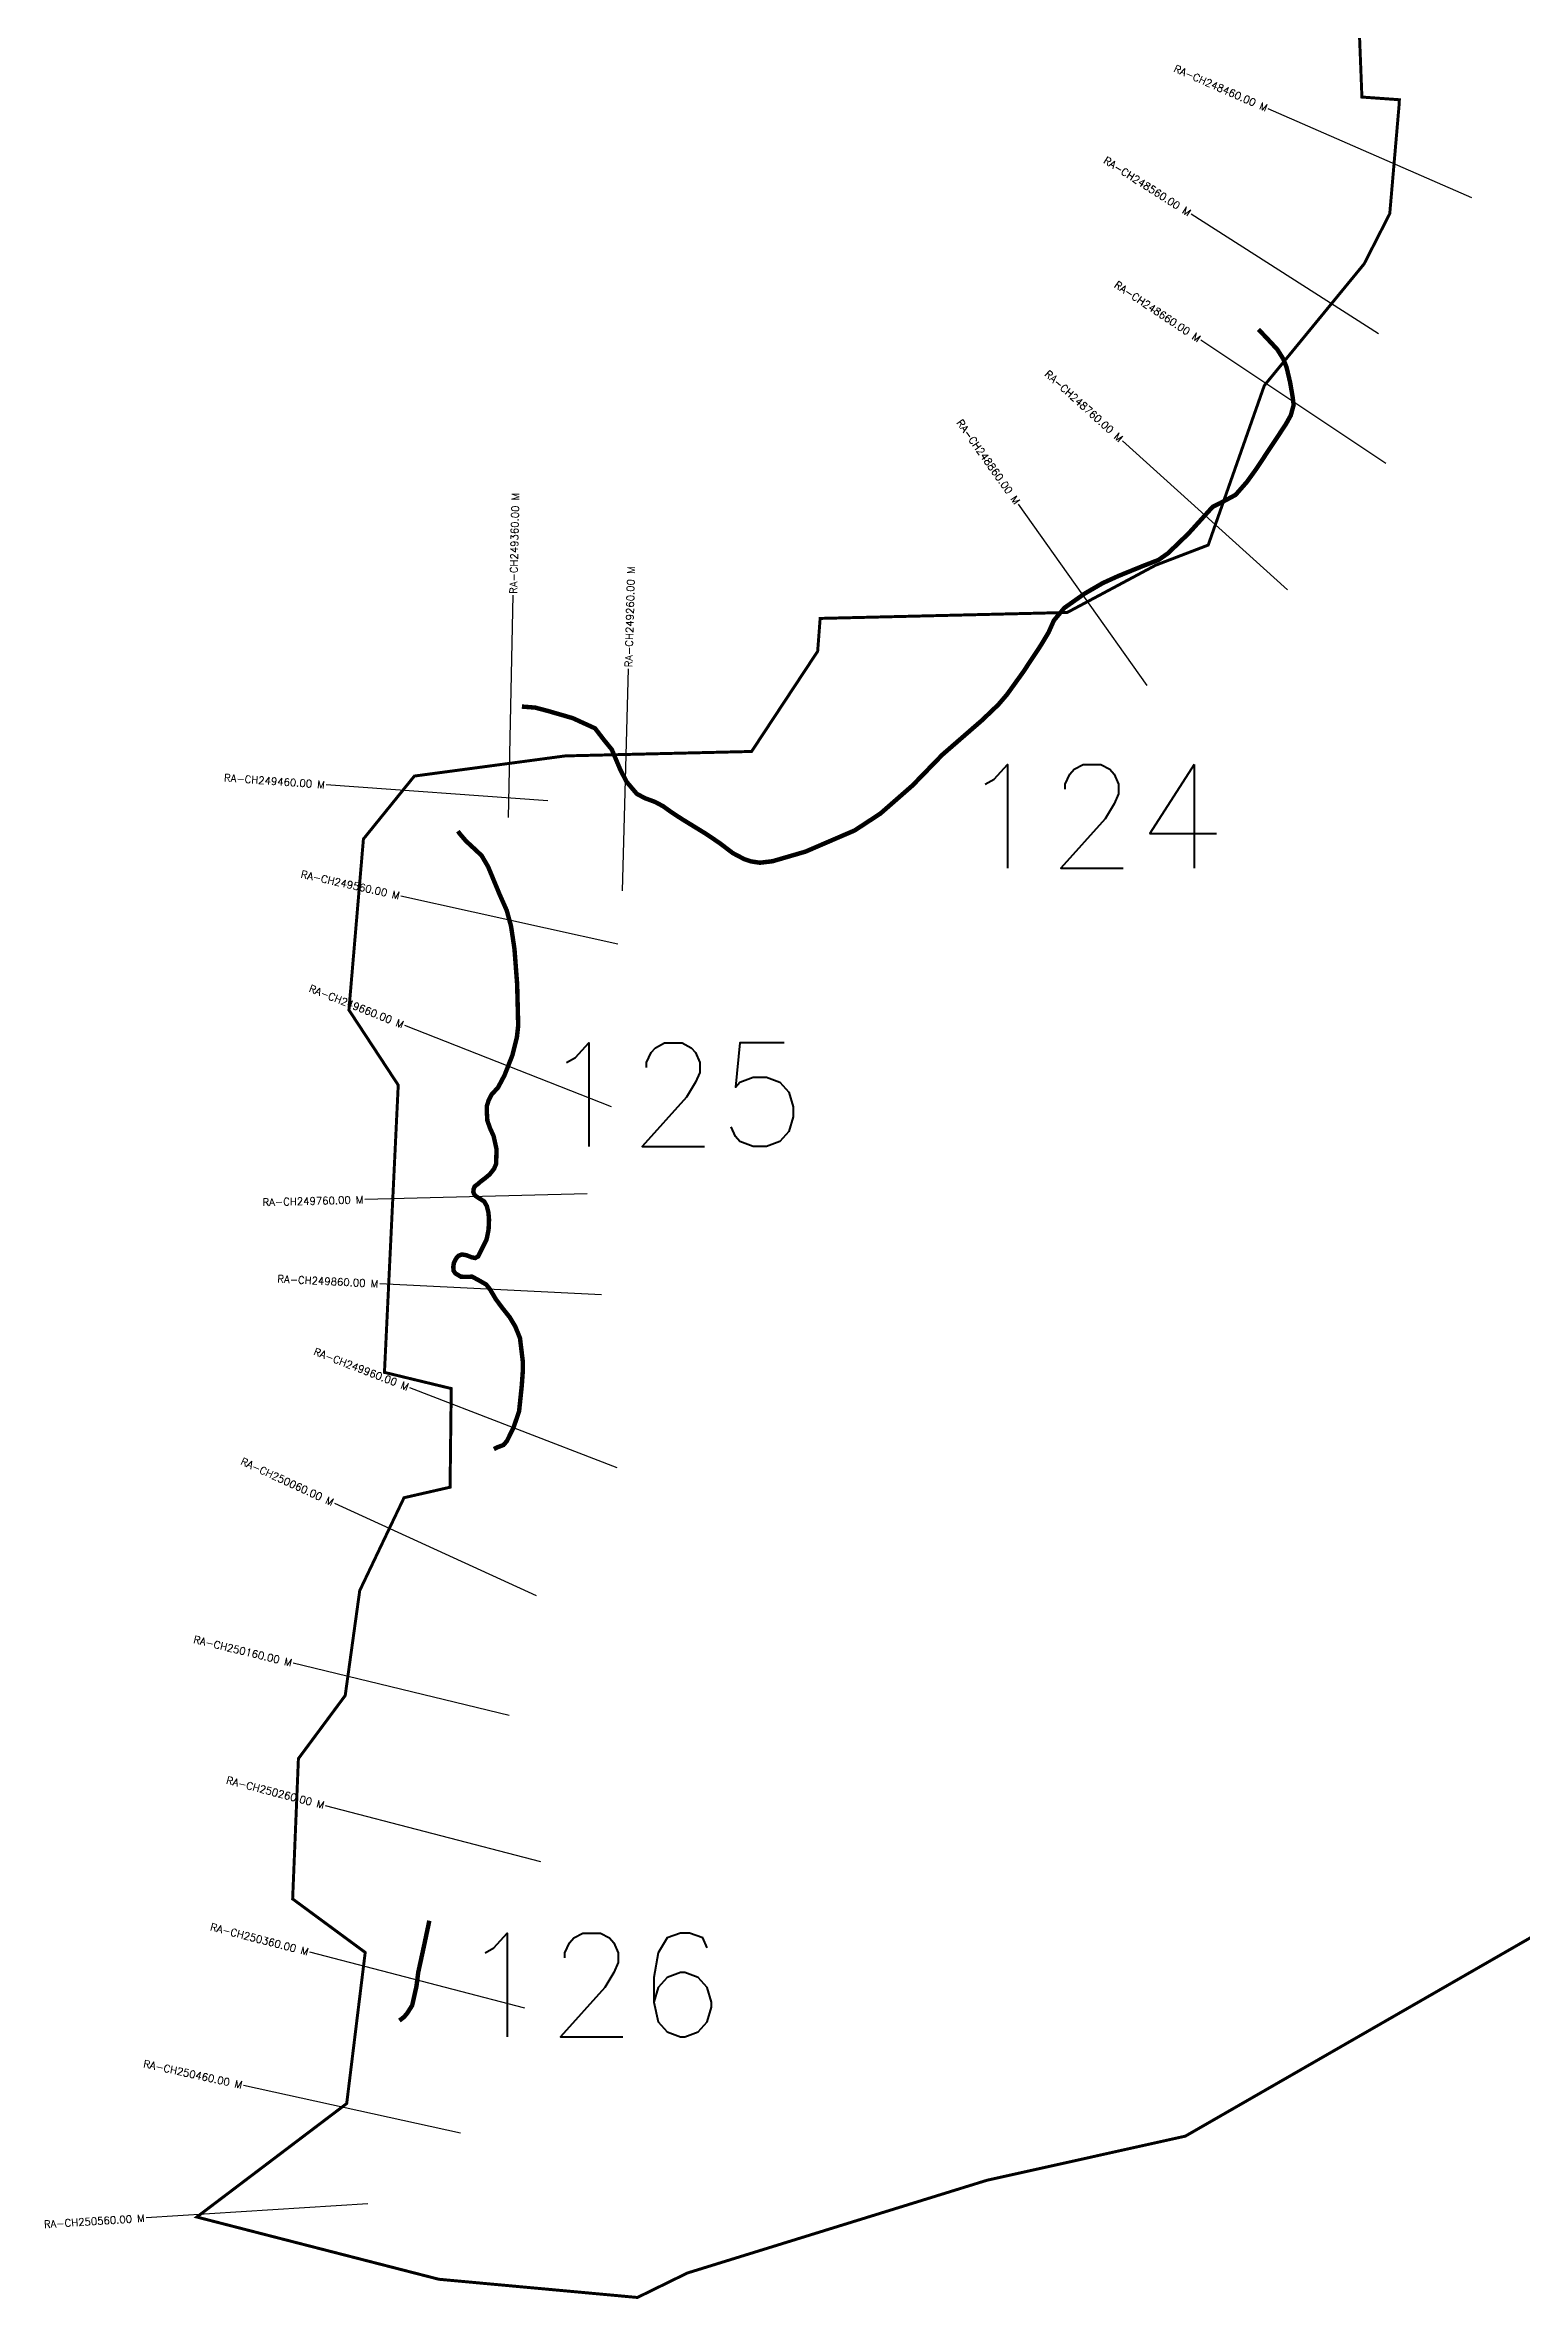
# Model space of a CAD drawing. Header units: metres. Extents: x 277539 to 279535, y 2042715 to 2047619.
# Drawn here: x 277539 to 278537, y 2042715 to 2044236 of the extents above; entities that cross this region are included whole.
import ezdxf
from ezdxf.enums import TextEntityAlignment as Align

# ---------------------------------------------------------------- set-up
doc = ezdxf.new("R2010")
doc.units = ezdxf.units.M
for name, color, linetype in [('CS', 134, 'Continuous'), ('CSMark', 6, 'Continuous'), ('NATURALLY PROTECTED', 3, 'Continuous')]:
    doc.layers.add(name, color=color, linetype=linetype)
doc.styles.get("Standard").update_dxf_attribs({"font": 'simplex.shx'})

msp = doc.modelspace()

# ---------------------------------------------------------------- linework, layer by layer
at = {"color": 6, "const_width": 2, "flags": 128}
msp.add_lwpolyline([(278769.6, 2043089.5), (278308.9, 2042824.7), (278174.9, 2042794.9), (277972.6, 2042732.3), (277938.9, 2042715.8), (277804.8, 2042728.1), (277641.4, 2042770.1), (277742.6, 2042846.7), (277755.1, 2042948.7), (277706.1, 2042984.8), (277710, 2043079.5), (277741.6, 2043122.1), (277751.4, 2043192.9), (277781.3, 2043255.6), (277812.4, 2043262.7), (277813.2, 2043329.3), (277768.1, 2043340.2), (277777.4, 2043534.1), (277744.1, 2043584.8), (277753.9, 2043700.2), (277788.3, 2043742.7), (277890.2, 2043756.3), (278016, 2043759.3), (278060.6, 2043826.9), (278062.3, 2043849.1), (278229.1, 2043853.1), (278288.8, 2043885), (278324.3, 2043898.6), (278362.2, 2044006.3), (278429.6, 2044088.4), (278446.9, 2044122.3), (278453.2, 2044195.5), (278453.4, 2044199.2), (278428.1, 2044201), (278421.5, 2044368.4)], dxfattribs=at)
at = {"layer": 'CS'}
for p, q in [((278502.4, 2044133), (278364.9, 2044193)), ((278439.2, 2044041.2), (278312.7, 2044121.9)), ((278444.2, 2043953.7), (278319.3, 2044036.8)), ((278377.9, 2043868.5), (278266.5, 2043968.9)), ((278283.1, 2043803.9), (278196.2, 2043926.2)), ((277851.9, 2043714.7), (277855.1, 2043864.7)), ((277928.9, 2043665.2), (277932.9, 2043815.1)), ((277878.4, 2043726), (277728.8, 2043736.7)), ((277925.7, 2043629.3), (277779.2, 2043661.7)), ((277921.4, 2043519.4), (277781.8, 2043574.3)), ((277904.9, 2043460.8), (277754.9, 2043456.9)), ((277914.7, 2043392.5), (277764.9, 2043399.9)), ((277925.2, 2043275.8), (277785.2, 2043329.7)), ((277870.8, 2043189.3), (277734.5, 2043251.8)), ((277852.3, 2043108.6), (277706.5, 2043143.9)), ((277873.6, 2043009.9), (277728.4, 2043047.7)), ((277862.8, 2042911), (277717.7, 2042948.8)), ((277819.5, 2042826.6), (277673, 2042858.8)), ((277756.9, 2042778.9), (277607.2, 2042769.5))]:
    msp.add_line(p, q, dxfattribs=at)
at = {"layer": 'NATURALLY PROTECTED', "const_width": 3, "flags": 128}
for points in [[(278358.2, 2044044.2), (278363.5, 2044038.7), (278371, 2044030.6), (278374.9, 2044024.4), (278377.2, 2044018.7), (278379.6, 2044008.5), (278381.3, 2043998.8), (278382, 2043993.2), (278380.1, 2043986.2), (278376.7, 2043980.1), (278356.7, 2043949.9), (278350.5, 2043941.3), (278342.8, 2043932.5), (278332.6, 2043927), (278327.4, 2043924.5), (278311.1, 2043906.5), (278297.2, 2043893.1), (278290.8, 2043888.6), (278280.5, 2043884.6), (278263.8, 2043877.8), (278253.2, 2043873), (278240.8, 2043865.8), (278227.2, 2043856.2), (278220.1, 2043847.7), (278216.5, 2043839.6), (278211.4, 2043831.1), (278199.3, 2043812.8), (278188.5, 2043797.8), (278182.7, 2043791), (278171.4, 2043780.2), (278144.8, 2043757.1), (278124.6, 2043736.3), (278103, 2043717.4), (278085.6, 2043706), (278052.4, 2043691.7), (278030.1, 2043685.2), (278021.6, 2043684.2), (278015.6, 2043685.1), (278010.9, 2043686.7), (278003.3, 2043690.7), (277994.5, 2043697.4), (277985.2, 2043703.7), (277968.9, 2043713.7), (277961.7, 2043718.4), (277956.3, 2043722.3), (277950.9, 2043725.2), (277943.9, 2043727.8), (277938.5, 2043730.7), (277931.6, 2043738.8), (277927.4, 2043746.9), (277921.6, 2043760.6), (277916.3, 2043767.1), (277910.3, 2043774.9), (277895.2, 2043781.8), (277878.6, 2043786.6), (277869.9, 2043788.9), (277860.9, 2043789.6)], [(277817.7, 2043705.5), (277818.9, 2043703.8), (277823.1, 2043698.9), (277829.9, 2043692.6), (277833.7, 2043689), (277838.1, 2043681.5), (277845.9, 2043662.7), (277850.7, 2043651.9), (277853.6, 2043641.2), (277855.9, 2043625.9), (277857.7, 2043602.1), (277858.4, 2043574.3), (277857.5, 2043566.2), (277854.5, 2043554.3), (277849.2, 2043540.8), (277844.8, 2043532.5), (277840.5, 2043527.8), (277838.5, 2043524), (277837.3, 2043520.2), (277837.2, 2043516.1), (277837.6, 2043510), (277839.4, 2043505), (277841.8, 2043499.7), (277843.8, 2043490.7), (277843.6, 2043484.7), (277843.6, 2043481.2), (277842.1, 2043477.6), (277839.2, 2043473.9), (277836.1, 2043471.3), (277833.3, 2043469.2), (277831.1, 2043467.3), (277829, 2043465.7), (277828.3, 2043463.9), (277828.1, 2043461.9), (277829, 2043459.8), (277830.9, 2043458.4), (277835.4, 2043455.6), (277837.2, 2043452.5), (277838.3, 2043448.1), (277838.7, 2043443.3), (277838.4, 2043436.5), (277837, 2043429.7), (277831.4, 2043418.5), (277829.4, 2043417.4), (277827.2, 2043417.8), (277823.4, 2043419.3), (277820.4, 2043419.8), (277818.1, 2043418.9), (277816.9, 2043417.7), (277815.9, 2043416), (277815, 2043414.2), (277814.6, 2043411.7), (277814.7, 2043408.9), (277816, 2043407), (277819.7, 2043404.8), (277823.6, 2043404.7), (277827.3, 2043404.8), (277831.2, 2043402.7), (277836.8, 2043399.5), (277839.4, 2043396.2), (277843.3, 2043389.6), (277847.6, 2043383.8), (277852.7, 2043377.4), (277856.4, 2043371.2), (277859.6, 2043363.4), (277861.5, 2043347.7), (277861.5, 2043340.7), (277860.8, 2043331), (277859, 2043313.9), (277855.2, 2043302.8), (277850.8, 2043293.9), (277848.5, 2043291.2), (277844, 2043289.5), (277842, 2043288.5)], [(277798.4, 2042970.1), (277794.8, 2042953.1), (277790.9, 2042935.2), (277789.7, 2042925.8), (277786.8, 2042912.9), (277783.5, 2042907.7), (277781.3, 2042905.1), (277778.2, 2042902.7)]]:
    msp.add_lwpolyline(points, dxfattribs=at)

# ---------------------------------------------------------------- texts
at = {"char_height": 70, "attachment_point": 1}
for s, insert in [('124', (278155.8, 2043750.6)), ('125', (277873.1, 2043562.7)), ('126', (277818, 2042961.8))]:
    msp.add_mtext_dynamic_manual_height_columns(s, width=95.172, gutter_width=1, heights=[0], dxfattribs=dict(at, insert=insert))
at = {"layer": 'CSMark'}
for s, rotation, p in [('RA-CH248460.00 M', 336.4544, (278364, 2044193.4)), ('RA-CH248560.00 M', 327.4765, (278311.9, 2044122.4)), ('RA-CH248660.00 M', 326.36, (278318.5, 2044037.3)), ('RA-CH248760.00 M', 317.9588, (278265.7, 2043969.6)), ('RA-CH248860.00 M', 305.4045, (278195.6, 2043927)), ('RA-CH249460.00 M', 355.9168, (277727.8, 2043736.8)), ('RA-CH249560.00 M', 347.5177, (277778.3, 2043661.9)), ('RA-CH249660.00 M', 338.5047, (277780.9, 2043574.7)), ('RA-CH249760.00 M', 1.505, (277753.9, 2043456.8)), ('RA-CH249860.00 M', 357.1734, (277763.9, 2043400)), ('RA-CH249960.00 M', 338.9137, (277784.3, 2043330.1)), ('RA-CH250060.00 M', 335.375, (277733.5, 2043252.2)), ('RA-CH250160.00 M', 346.3782, (277705.6, 2043144.1)), ('RA-CH250260.00 M', 345.4065, (277727.4, 2043048)), ('RA-CH250360.00 M', 345.4113, (277716.7, 2042949)), ('RA-CH250460.00 M', 347.5936, (277672, 2042859.1)), ('RA-CH250560.00 M', 3.595, (277606.2, 2042769.4))]:
    msp.add_text(s, height=5, rotation=rotation, dxfattribs=at).set_placement(p, align=Align.MIDDLE_RIGHT)
for s, rotation, p in [('RA-CH249360.00 M', 88.7808, (277855.1, 2043865.7)), ('RA-CH249260.00 M', 88.4948, (277932.9, 2043816.1))]:
    msp.add_text(s, height=5, rotation=rotation, dxfattribs=at).set_placement(p, align=Align.MIDDLE_LEFT)

doc.saveas('drawing.dxf')
